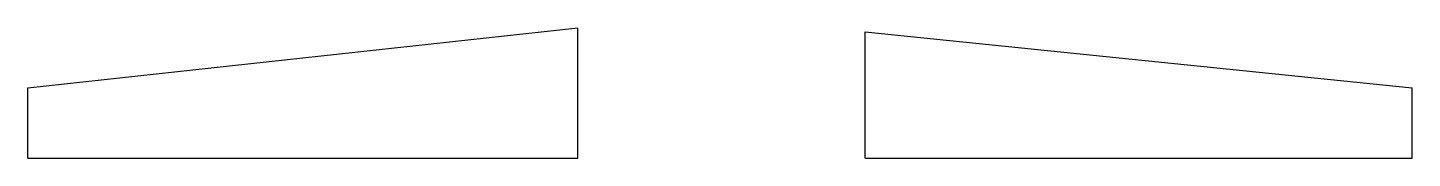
# Model space of a CAD drawing. Header units: millimetres. Extents: x -483 to 481, y 0 to 91.
import ezdxf

# ---------------------------------------------------------------- set-up
doc = ezdxf.new("R2010")
doc.units = ezdxf.units.MM
doc.layers.get('0').update_dxf_attribs({"lineweight": 25})

msp = doc.modelspace()

# ---------------------------------------------------------------- linework, layer by layer
for p, q in [((-483, 49), (-100, 91)), ((-100, 0), (-100, 91)), ((100, 0), (100, 88)), ((100, 88), (481, 49)), ((-483, 0), (-483, 49)), ((481, 0), (481, 49)), ((-483, 0), (-100, 0)), ((100, 0), (481, 0))]:
    msp.add_line(p, q)

doc.saveas('drawing.dxf')
